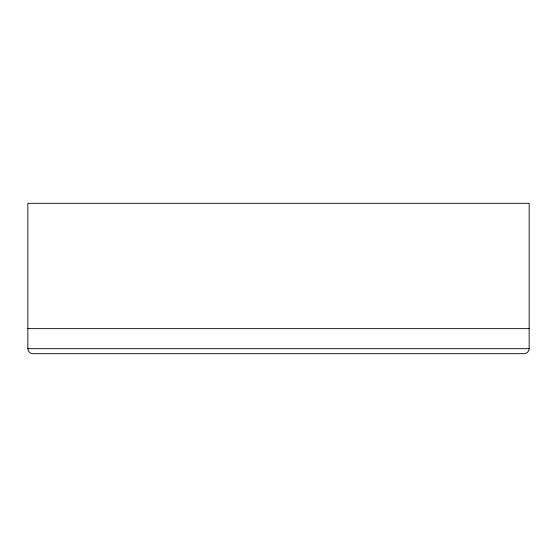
<?xml version="1.0" encoding="UTF-8"?>
<svg xmlns="http://www.w3.org/2000/svg" width="557" height="557" viewBox="0 0 557 557"><rect width="100%" height="100%" fill="white"/><g stroke="black" fill="none" stroke-linecap="round" stroke-linejoin="round"><path stroke-width="0.84" d="M529.15 348.682C529.101 351.37 526.825 353.646 524.137 353.695L32.863 353.695C30.175 353.646 27.899 351.37 27.85 348.682L27.85 203.305L529.15 203.305L529.15 348.682L27.85 348.682M27.85 328.63L529.15 328.63"/></g></svg>
